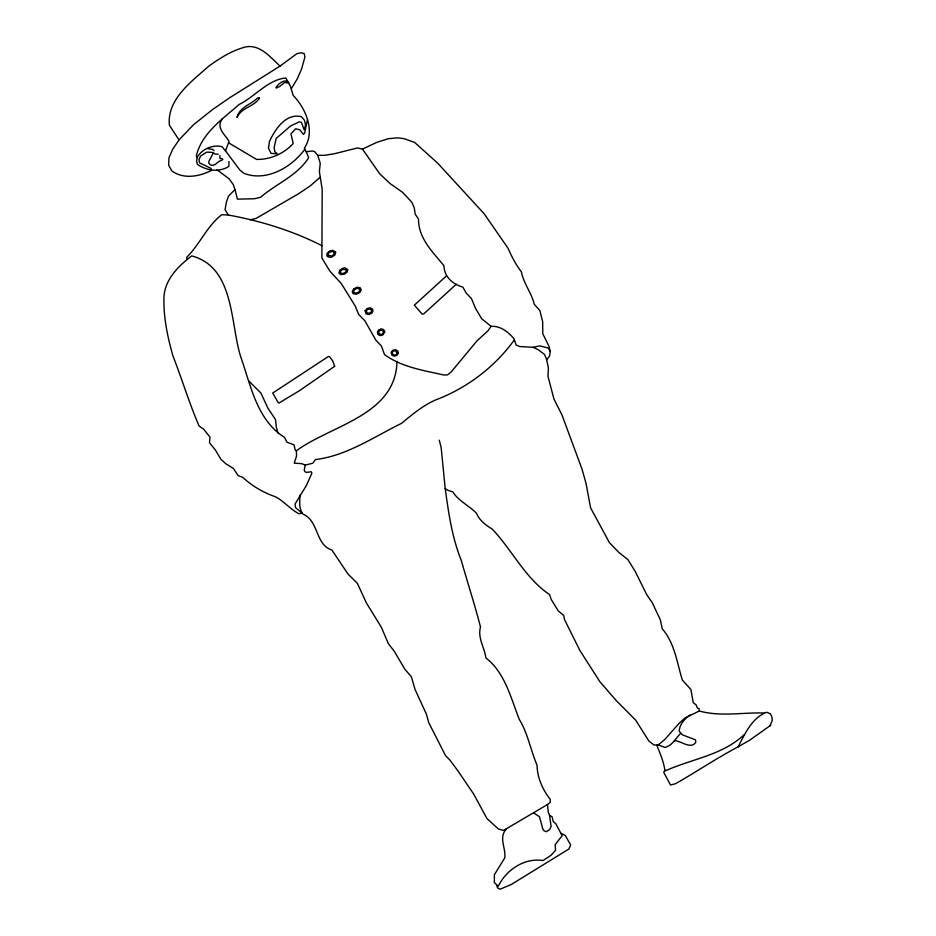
<?xml version="1.0" encoding="UTF-8"?>
<svg xmlns="http://www.w3.org/2000/svg" width="936" height="936" viewBox="0 0 936 936"><rect width="100%" height="100%" fill="white"/><g stroke="black" fill="none" stroke-linecap="round" stroke-linejoin="round"><path stroke-width="1.4" d="M439.288 440.201L441.16 447.619L445.197 488.51L447.981 490.382L452.708 491.821C458.546 501.041 469.135 505.545 476.518 513.337C479.454 520.545 485.831 525.154 492.219 529.109C512.238 550.075 525.084 578.191 549.607 594.641L551.269 599.52L558.195 610.798L563.811 615.514L564.396 619.328L579.922 650.543L599.824 681.619L616.005 700.339L635.731 720.193L648.859 741.031L654.077 745.033L658.3 744.916L664.794 739.51L679.126 723.329L684.965 717.994L699.262 710.997L699.145 708.763L697.297 707.979L696.162 704.878L693.237 702.679L690.92 689.539L682.344 680.051C676.997 662.817 674.563 642.681 662.243 628.84L660.325 619.808L652.298 602.737L646.647 594.512L635.111 571.217L627.81 559.506L619 552.591L609.43 542.669L590.593 507.815L586.018 483.35L582.04 469.193L561.951 414.894L553.96 399.04L547.923 376.143L548.449 368.164L546.659 359.728L549.467 356.183L550.298 351.491L548.075 347.958L539.686 345.875L533.099 347.303L519.574 346.519L516.145 344.998L514.028 338.832C508.365 331.987 500.467 325.763 491.107 326.336L481.689 318.731L475.546 308.389L471.487 298.642L466.222 293.097L462.852 287.106C452.825 284.251 444.167 276.927 443.968 265.754C432.736 251.959 418.334 238.294 418.521 219.106L415.221 214.227L414.25 207.804L411.817 202.188L402.468 192.254L390.289 183.737L379.688 173.78L362.443 149.07L357.47 147.958L334.257 153.761L324.78 155.294L317.772 155.353L314.625 151.55L312.285 150.989L306.224 151.737L304.364 148.157C315.666 131.426 305.873 108.424 293.144 95.39L290.569 86.58L285.831 77.992C268.152 79.525 254.615 96.946 239.148 104.446C222.686 119.024 201.556 133.321 196.338 155.973L197.168 157.646L196.619 161.425L197.449 164.432C206.879 170.773 219.024 172.587 228.91 166.397L228.946 161.542M317.772 155.353L320.252 163.344L319.375 171.581L322.195 189.306L321.879 257.997L329.917 271.194L341.242 283.468L355.282 306.142L358.628 314.391L364.923 320.861L375.827 340.119L381.385 345.957L384.52 354.568C401.497 367.123 423.645 370.434 443.863 375.02L447.466 374.903L451.152 372.001L477.067 340.751L487.843 330.958L491.107 326.336M396.993 361.401C395.834 415.432 331.133 425.12 296.373 450.766L296.548 456.054L294.196 463.156L301.579 463.636L305.347 465.075L312.893 463.203L315.409 459.588C346.893 455.703 373.593 437.042 401.474 423.376C413.267 413.735 425.143 403.51 439.721 398.35C469.182 386.357 495.483 365.929 514.028 340.341M300.245 494.676C299.497 501.169 298.806 508.646 302.948 514.156C319.036 520.685 315.058 544.717 331.847 549.994L348.016 574.06L357.295 583.21L366.444 603.018L381.525 627.553L388.3 643.605L394.091 650.988L404.937 669.357L411.372 676.705L415.046 689.469L426.395 714.121L428.782 722.732L445.618 755.761L449.596 759.693L457.938 770.843L473.768 794.243L486.977 818.567L498.373 828.98L503.533 830.431L547.443 804.574L550.204 802.421L550.321 799.414C542.529 789.68 537.381 777.804 537.018 765.157C530.595 749.982 527.892 733.426 519.211 719.234C510.822 697.893 504.832 672.411 485.924 657.973C484.45 647.326 477.489 638.188 480.472 626.886C474.751 604.527 467.555 582.789 461.308 560.453C451.936 537.229 448.578 512.87 445.197 488.51M219.89 155.505L220.018 158.64L221.984 158.547L222.826 159.483L221.598 160.419C217.526 160.781 215.654 166.737 210.682 165.075L208.751 163.203L208.939 161.261L213.338 153.013M307.476 119.703L304.715 132.947L303.498 134.433L299.777 129.811L295.659 128.747L290.932 133.848L293.214 143.536C283.947 153.621 270.258 159.775 256.534 159.401L228.501 142.775M305.347 465.075L304.235 469.895L304.715 471.487L306.376 472.458L311.161 471.756L311.91 473.125L306.411 485.48L295.039 504.059L295.589 507.757L302.117 513.01L299.064 513.805C290.429 509.465 284.158 501.298 275.418 496.77C263.425 492.593 251.995 486.041 242.822 477.36L238.118 475.582L233.474 468.55L225.81 463.741L220.908 459.295L215.362 449.959L209.512 442.822L209.933 437.053L203.51 429.027L199.122 426.102C189.189 403.147 182.157 379.478 173.043 356.218C167.591 337.334 163.531 317.702 163.917 297.952C164.42 279.934 178.156 266.152 191.716 255.914C235.053 267.427 230.057 324.23 240.903 357.353C250.895 385.655 256.885 420.053 284.486 437.381L286.989 442.178L294.033 444.869L295.214 450.099L296.373 450.766M769.907 725.88L772.235 720.591L771.907 716.812L770.398 713.77L766.76 712.261C751.947 717.748 745.044 733.73 738.153 746.799C716.683 758.172 696.63 771.697 675.558 783.701L670.515 785.011L663.753 772.387L664.864 770C663.495 761.237 660.102 753.41 656.826 745.325M304.89 149.175C291.868 167.146 266.62 182.087 244.015 173.371L239.862 170.048L225.529 150.895L229.039 141.324C224.956 134.187 215.537 128.01 222.382 118.638M197.168 157.646C201.334 149.245 212.788 144.308 221.855 146.648L225.529 150.895M291.4 88.592L297.285 78.835L301.509 69.229L304.949 56.92L304.083 53.434L300.737 52.825L296.782 53.738L279.993 66.117L230.022 97.531L212.776 109.383L193.506 124.734L179.01 139.955L172.598 149.397L168.936 157.95L168.644 165.286L171.92 170.984C183.76 179.536 199.45 176.6 211.606 170.317M506.47 828.992C498.151 837.404 506.177 848.098 504.761 857.914L494.395 874.669L494.337 882.566L498.221 886.31C506.13 869.918 524.406 857.552 543.044 860.558L550.871 855.387L555.563 850.309L555.153 844.717L562.138 835.661L555.855 823.774L553.27 821.551L552.1 816.812L549.502 815.221L548.309 812.448L547.443 804.574M456.265 284.275L423.692 313.911L422.113 314.133L414.367 305.148L446.554 275.827M658.3 744.916L664.946 747.408C672.259 745.781 675.827 737.989 680.858 733.204L679.279 731.238C679.36 724.207 684.801 718.895 690.019 714.928M217.094 169.826L229.074 178.811L233.181 184.439L235.006 189.528L228.524 196.115L226.43 201.977L225.061 209.769L228.314 215.011C260.758 220.99 292.488 230.677 321.914 245.688M320.042 177.36L310.424 185.749L298.806 193.6L255.996 218.462L250.286 219.749M744.003 734.865C721.902 755.434 691.622 758.885 665.239 770.901L664.864 770M770.737 725.271L749.443 740.329L738.153 746.799M362.443 149.07L376.997 142.284L388.417 138.68L397.882 137.838L404.083 138.68L414.601 142.389L437.592 163.075L484.076 213.654L508.037 248.239C511.711 256.534 515.713 264.514 521.387 271.896C523.715 283.666 531.613 292.956 534.269 304.294L539.826 310.506L542.669 321.645L542.786 333.766L548.952 346.226L550.298 351.491M288.756 83.047L284.532 82.497L279.642 86.486L276.26 88.101L275.921 87.399C278.343 84.275 281.584 80.87 285.831 80.987L288.604 82.497M218.252 154.136L215.572 154.124L212.016 152.357L206.786 152.135L200.702 155.973L198.97 159.459L199.579 162.887L211.185 168.48M228.314 215.011L221.809 214.707C207.067 225.927 199.883 244.308 186.755 257.213L187.083 259.19M764.033 713.01C742.482 712.308 720.521 716.929 699.262 710.997M207.78 148.672L212.566 149.374L214.005 150.731M674.447 740.633C680.928 740.587 690.522 749.759 695.752 742.47L695.53 739.885L682.449 734.854L680.858 733.204M533.099 347.303L538.375 349.783L544.577 354.487L546.659 359.728M561.097 833.414L565.309 835.485L570.679 845.056L568.795 849.081L511.15 884.567L500.093 889.2L497.507 887.819L496.712 885.245M533.766 812.939L539.487 816.765L542.74 828.769L544.05 830.864L546.402 831.718L549.467 829.694L551.129 826.605L549.502 815.221M279.993 66.117C269.498 56.335 257.95 41.699 241.687 48.11C229.823 51.831 219.316 58.711 209.219 65.801C192.02 81.186 166.549 99.356 169.439 125.33L179.01 139.955M248.988 381.116L260.945 393.061L267.836 408.061L275.488 419.515L276.319 427.296L277.98 432.994M306.224 151.737L308.681 157.763C297.051 175.874 276.307 183.69 260.582 197.25L254.475 198.748L237.393 199.146L235.006 189.528M365.122 310.775L366.034 313.888L368.866 314.519L371.779 313.186L372.902 311.559L372.61 309.055L370.211 307.804L367.111 308.506L365.122 310.775M269.451 141.558L268.468 148.18L271.042 153.399L277.231 153.773L274.833 151.679L274.131 147.49L276.214 138.411L290.605 125.939L299.274 121.844L301.427 122.3L304.13 129.765L305.581 125.014L304.434 120.311L301.474 116.707C285.889 112.8 274.985 129.449 269.451 141.558M346.507 269.907L346.039 271.779L344.003 273.218L341.5 273.476L340.271 272.399L340.751 270.82L342.845 269.322L346.507 269.907M334.327 252.779L333.883 254.487L331.812 255.973L328.267 255.399L328.138 253.761L329.659 252.147L332.643 251.445L334.327 252.779M335.673 252.17L334.948 254.884L332.011 256.99L329.647 257.4L327.05 256.265L326.863 253.703L329.203 251.222L332.701 250.275L335.673 252.17M339.698 270.399L338.914 273.019L340.762 274.622L344.144 274.283L347.08 272.2L347.841 269.65L344.974 267.848L342.635 268.316L339.698 270.399M259.237 97.824L258.617 99.45C252.509 106.996 241.418 107.932 236.972 117.374C239.791 106.926 250.614 104.797 257.4 98.14L259.237 97.824M383.409 332.245L382.613 334.105L380.542 334.433L378.951 333.427L378.764 331.566L380.882 330.045L382.695 330.584L383.409 332.245M397.274 352.907L396.571 354.451L394.957 355.165L392.874 354.557L392.231 352.31L393.249 351.07L395.121 350.707L397.274 352.907M398.303 352.849L397.309 355.036L394.7 356.183L392.079 355.423L391.119 352.345L392.839 350.24L395.647 349.701L397.894 351.058L398.303 352.849M384.743 331.917L382.765 335.018L379.934 335.615L377.746 334.222L377.489 331.683L378.518 330.069L381.174 328.84L383.76 329.612L384.743 331.917M353.726 288.838L352.24 291.728L353.223 293.764L356.347 294.22L359.67 292.64L361.261 289.949L360.185 287.715L357.061 287.258L353.726 288.838M354.51 289.54L353.515 291.236L354.241 292.722L356.534 293.062L358.886 291.938L359.939 290.16L359.494 288.931L356.862 288.417L354.51 289.54M371.615 311.653L369.112 313.338L367.064 312.881L366.257 311.056L367.579 309.453L369.65 308.974L371.405 309.898L371.615 311.653M334.655 366.292L299.356 390.78L279.15 402.925L278.378 402.866L272.704 393.061L328.29 356.558L329.39 356.569L332.643 360.746L334.655 366.292"/></g></svg>
